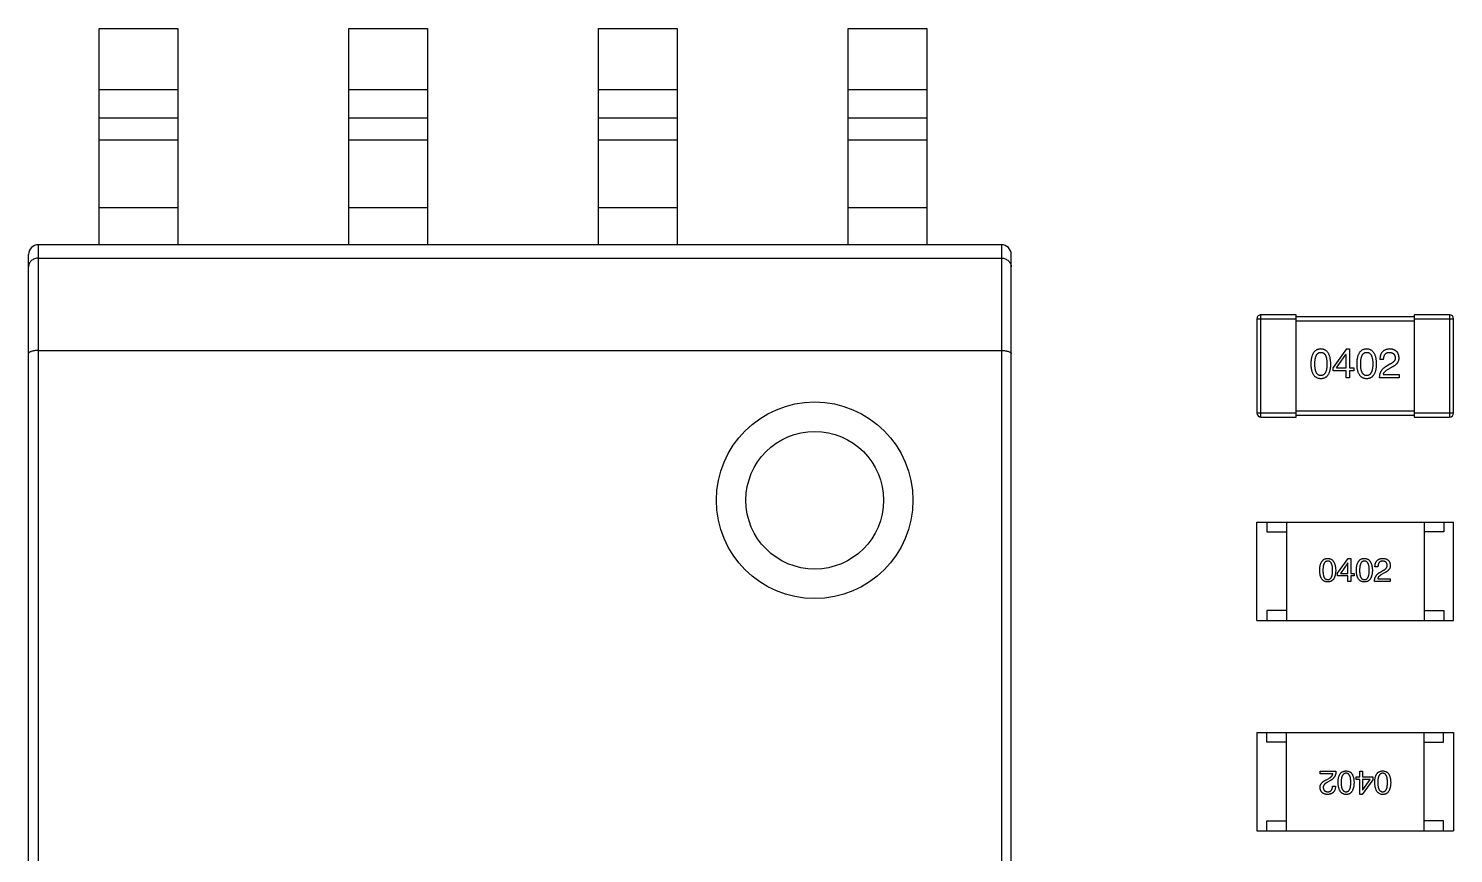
# Model space of a CAD drawing. Header units: inches. Extents: x -190 to 160, y -110 to 38.
# Drawn here: x 71.22 to 78.47, y -39.62 to -35.42 of the extents above; entities that cross this region are included whole.
import ezdxf

# ---------------------------------------------------------------- set-up
doc = ezdxf.new("R2010")
doc.units = ezdxf.units.IN
doc.header["$LTSCALE"] = 1.21
doc.header["$MEASUREMENT"] = 0
doc.layers.get('0').update_dxf_attribs({"linetype": 'CONTINUOUS'})

msp = doc.modelspace()

# ---------------------------------------------------------------- linework, layer by layer
at = {"color": 7, "linetype": 'Continuous'}
for p, q in [((71.5769, -36.522), (71.5769, -35.422)), ((71.5769, -35.422), (71.9769, -35.422)), ((71.9769, -35.422), (71.9769, -36.522)), ((72.8469, -36.522), (72.8469, -35.422)), ((72.8469, -35.422), (73.2469, -35.422)), ((73.2469, -35.422), (73.2469, -36.522)), ((74.1169, -36.522), (74.1169, -35.422)), ((74.1169, -35.422), (74.5169, -35.422)), ((74.5169, -35.422), (74.5169, -36.522)), ((75.3869, -36.522), (75.3869, -35.422)), ((75.3869, -35.422), (75.7869, -35.422)), ((75.7869, -35.422), (75.7869, -36.522)), ((71.5769, -35.732), (71.9769, -35.732)), ((72.8469, -35.732), (73.2469, -35.732)), ((74.1169, -35.732), (74.5169, -35.732)), ((75.3869, -35.732), (75.7869, -35.732)), ((71.9769, -35.8785), (71.5769, -35.8785)), ((73.2469, -35.8785), (72.8469, -35.8785)), ((74.5169, -35.8785), (74.1169, -35.8785)), ((75.7869, -35.8785), (75.3869, -35.8785)), ((71.9769, -35.9902), (71.5769, -35.9902)), ((73.2469, -35.9902), (72.8469, -35.9902)), ((74.5169, -35.9902), (74.1169, -35.9902)), ((75.7869, -35.9902), (75.3869, -35.9902)), ((71.5769, -36.332), (71.9769, -36.332)), ((72.8469, -36.332), (73.2469, -36.332)), ((74.1169, -36.332), (74.5169, -36.332)), ((75.3869, -36.332), (75.7869, -36.332)), ((71.2669, -40.522), (71.2669, -36.522)), ((76.1669, -36.522), (71.2669, -36.522)), ((76.1669, -36.522), (76.1669, -40.522)), ((71.2169, -40.472), (71.2169, -36.572)), ((71.2669, -36.5903), (76.1669, -36.5902)), ((76.2169, -40.472), (76.2169, -36.572)), ((77.467, -36.8987), (77.467, -37.3787)), ((77.467, -36.8987), (77.667, -36.8987)), ((77.487, -37.3987), (77.487, -36.8787)), ((77.667, -36.8787), (77.487, -36.8787)), ((77.667, -37.3987), (77.667, -36.8787)), ((78.267, -36.8887), (77.667, -36.8887)), ((78.267, -36.8787), (78.267, -37.3987)), ((78.447, -36.8787), (78.267, -36.8787)), ((78.267, -36.8987), (78.467, -36.8987)), ((78.447, -36.8787), (78.447, -37.3987)), ((78.467, -37.3787), (78.467, -36.8987)), ((77.667, -36.9087), (78.267, -36.9087)), ((71.2669, -37.0602), (76.1669, -37.0602)), ((77.9225, -37.0524), (77.8553, -37.1458)), ((77.8725, -37.1483), (77.9193, -37.0811)), ((77.9201, -37.0811), (77.9193, -37.0811)), ((77.9201, -37.1483), (77.9201, -37.0811)), ((77.9225, -37.0524), (77.9381, -37.0524)), ((77.9381, -37.0524), (77.9381, -37.1483)), ((78.1114, -37.1057), (78.0926, -37.1057)), ((77.8553, -37.1639), (77.8553, -37.1458)), ((77.9201, -37.1639), (77.8553, -37.1639)), ((77.8725, -37.1483), (77.9201, -37.1483)), ((77.9201, -37.1999), (77.9201, -37.1639)), ((77.9381, -37.1483), (77.9602, -37.1483)), ((77.9381, -37.1639), (77.9381, -37.1999)), ((77.9602, -37.1639), (77.9381, -37.1639)), ((77.9602, -37.1483), (77.9602, -37.1639)), ((78.1098, -37.1827), (78.1901, -37.1827)), ((78.1434, -37.1303), (78.1237, -37.1417)), ((78.1344, -37.1549), (78.1499, -37.1458)), ((78.1901, -37.1827), (78.1901, -37.1999)), ((77.9381, -37.1999), (77.9201, -37.1999)), ((78.1901, -37.1999), (78.0893, -37.1999)), ((77.667, -37.3787), (77.467, -37.3787)), ((77.487, -37.3987), (77.667, -37.3987)), ((78.267, -37.3687), (77.667, -37.3687)), ((77.667, -37.3887), (78.267, -37.3887)), ((78.467, -37.3787), (78.267, -37.3787)), ((78.267, -37.3987), (78.447, -37.3987)), ((77.467, -38.4332), (77.467, -37.9332)), ((77.467, -37.9332), (78.467, -37.9332)), ((77.517, -37.9332), (77.517, -37.9832)), ((77.517, -37.9832), (77.617, -37.9832)), ((77.617, -37.9332), (77.617, -38.4332)), ((78.317, -37.9332), (78.317, -38.4332)), ((78.417, -37.9832), (78.317, -37.9832)), ((78.417, -37.9332), (78.417, -37.9832)), ((78.467, -38.4332), (78.467, -37.9332)), ((77.8776, -38.1923), (77.9314, -38.1176)), ((77.9314, -38.1176), (77.9439, -38.1176)), ((77.9439, -38.1176), (77.9439, -38.1943)), ((77.8776, -38.2067), (77.8776, -38.1923)), ((77.9295, -38.2067), (77.8776, -38.2067)), ((77.9288, -38.1405), (77.8914, -38.1943)), ((77.8914, -38.1943), (77.9295, -38.1943)), ((77.9295, -38.1405), (77.9288, -38.1405)), ((77.9295, -38.1943), (77.9295, -38.1405)), ((77.9295, -38.2356), (77.9295, -38.2067)), ((77.9439, -38.1943), (77.9616, -38.1943)), ((77.9439, -38.2067), (77.9439, -38.2356)), ((77.9616, -38.2067), (77.9439, -38.2067)), ((77.9616, -38.1943), (77.9616, -38.2067)), ((78.0825, -38.1602), (78.0674, -38.1602)), ((78.0924, -38.189), (78.1081, -38.1798)), ((78.1133, -38.1923), (78.1009, -38.1995)), ((77.9439, -38.2356), (77.9295, -38.2356)), ((78.1455, -38.2356), (78.0648, -38.2356)), ((78.0812, -38.2218), (78.1455, -38.2218)), ((78.1455, -38.2218), (78.1455, -38.2356)), ((77.517, -38.3832), (77.517, -38.4332)), ((77.617, -38.3832), (77.517, -38.3832)), ((78.317, -38.3832), (78.417, -38.3832)), ((78.417, -38.3832), (78.417, -38.4332)), ((77.467, -38.4332), (78.467, -38.4332)), ((77.4669, -39.003), (77.4669, -39.503)), ((77.4669, -39.003), (78.4669, -39.003)), ((77.5169, -39.053), (77.5169, -39.003)), ((77.6169, -39.503), (77.6169, -39.003)), ((78.3169, -39.503), (78.3169, -39.003)), ((78.4169, -39.053), (78.4169, -39.003)), ((78.4669, -39.003), (78.4669, -39.503)), ((77.6169, -39.053), (77.5169, -39.053)), ((78.3169, -39.053), (78.4169, -39.053)), ((77.7883, -39.2144), (77.7883, -39.2007)), ((77.7883, -39.2007), (77.869, -39.2007)), ((77.8526, -39.2144), (77.7883, -39.2144)), ((77.9899, -39.2295), (77.9899, -39.2007)), ((77.9899, -39.2007), (78.0044, -39.2007)), ((78.0044, -39.2007), (78.0044, -39.2295)), ((77.8205, -39.2439), (77.8329, -39.2367)), ((77.8415, -39.2472), (77.8257, -39.2564)), ((77.8513, -39.2761), (77.8664, -39.2761)), ((77.9722, -39.242), (77.9722, -39.2295)), ((77.9722, -39.2295), (77.9899, -39.2295)), ((77.9899, -39.242), (77.9722, -39.242)), ((77.9899, -39.3187), (77.9899, -39.242)), ((78.0562, -39.2439), (78.0024, -39.3187)), ((78.0044, -39.2295), (78.0562, -39.2295)), ((78.0044, -39.242), (78.0044, -39.2957)), ((78.0424, -39.242), (78.0044, -39.242)), ((78.005, -39.2957), (78.0424, -39.242)), ((78.0562, -39.2295), (78.0562, -39.2439)), ((78.0024, -39.3187), (77.9899, -39.3187)), ((78.0044, -39.2957), (78.005, -39.2957)), ((77.4669, -39.503), (78.4669, -39.503)), ((77.5169, -39.503), (77.5169, -39.453)), ((77.5169, -39.453), (77.6169, -39.453)), ((78.4169, -39.453), (78.3169, -39.453)), ((78.4169, -39.503), (78.4169, -39.453))]:
    msp.add_line(p, q, dxfattribs=at)
for radius in [0.5, 0.35]:
    msp.add_circle((75.2169, -37.822), radius, dxfattribs=at)
for centre, radius, start, end in [((71.2669, -36.572), 0.05, 90.00001, 180.00001), ((76.1669, -36.572), 0.05, 0.00001, 90.00001), ((77.487, -36.8987), 0.02, 90.00001, 180.00001), ((78.447, -36.8987), 0.02, 0.00001, 90.00001), ((77.487, -37.3787), 0.02, 180.00001, 270.00001), ((78.447, -37.3787), 0.02, 270.00001, 0.00001)]:
    msp.add_arc(centre, radius, start, end, dxfattribs=at)
for points, knots in [([(71.2669, -36.5903), (71.2602, -36.5903), (71.247, -36.5926), (71.2304, -36.6028), (71.2194, -36.6176), (71.2169, -36.6294), (71.2169, -36.6351)], [0, 0, 0, 0, 0.271172, 0.529192, 0.77016, 1, 1, 1, 1]), ([(76.1669, -36.5902), (76.1735, -36.5902), (76.1867, -36.5926), (76.2033, -36.6028), (76.2143, -36.6176), (76.2169, -36.6294), (76.2169, -36.6351)], [0, 0, 0, 0, 0.271161, 0.52917, 0.770163, 1, 1, 1, 1]), ([(71.2669, -37.0602), (71.2603, -37.0602), (71.2508, -37.0608), (71.2389, -37.0628), (71.2314, -37.0647), (71.2253, -37.0671), (71.2199, -37.07), (71.2169, -37.0736), (71.2169, -37.076)], [0, 0, 0, 0, 0.35629, 0.517135, 0.658956, 0.778253, 0.873468, 1, 1, 1, 1]), ([(76.1669, -37.0602), (76.1734, -37.0602), (76.1829, -37.0607), (76.1948, -37.0628), (76.2023, -37.0647), (76.2084, -37.067), (76.2138, -37.07), (76.2169, -37.0736), (76.2169, -37.076)], [0, 0, 0, 0, 0.356275, 0.517105, 0.658929, 0.778243, 0.873465, 1, 1, 1, 1]), ([(77.792, -37.0524), (77.79, -37.0525), (77.7861, -37.0527), (77.7805, -37.0536), (77.7753, -37.0552), (77.7704, -37.0573), (77.7658, -37.0601), (77.7617, -37.0635), (77.7579, -37.0674), (77.7546, -37.0719), (77.7516, -37.077), (77.749, -37.0827), (77.7467, -37.0889), (77.7449, -37.0957), (77.7434, -37.1031), (77.7423, -37.1111), (77.7415, -37.1197), (77.7413, -37.1256), (77.7412, -37.1286)], [0, 0, 0, 0, 0.057911, 0.113262, 0.165956, 0.217443, 0.268511, 0.319665, 0.372, 0.426129, 0.483365, 0.543779, 0.607756, 0.676562, 0.749704, 0.827713, 0.911177, 1, 1, 1, 1]), ([(77.7617, -37.1286), (77.7617, -37.1262), (77.7618, -37.1216), (77.7621, -37.1149), (77.7627, -37.1087), (77.7635, -37.1029), (77.7646, -37.0976), (77.7658, -37.0928), (77.7674, -37.0884), (77.7692, -37.0844), (77.7712, -37.0809), (77.7734, -37.0779), (77.7759, -37.0753), (77.7787, -37.0732), (77.7817, -37.0716), (77.7849, -37.0704), (77.7884, -37.0698), (77.7908, -37.0697), (77.792, -37.0696)], [0, 0, 0, 0, 0.096452, 0.187278, 0.271765, 0.350519, 0.423437, 0.491321, 0.554011, 0.612224, 0.666281, 0.717003, 0.764884, 0.811423, 0.856783, 0.902993, 0.950236, 1, 1, 1, 1]), ([(77.8428, -37.1286), (77.8427, -37.1256), (77.8424, -37.1198), (77.8416, -37.1113), (77.8404, -37.1034), (77.8389, -37.096), (77.837, -37.0892), (77.8347, -37.083), (77.8321, -37.0774), (77.829, -37.0723), (77.8257, -37.0678), (77.8219, -37.0638), (77.8178, -37.0604), (77.8134, -37.0577), (77.8085, -37.0555), (77.8034, -37.0538), (77.7978, -37.0527), (77.794, -37.0525), (77.792, -37.0524)], [0, 0, 0, 0, 0.088475, 0.171606, 0.249595, 0.322626, 0.391327, 0.455765, 0.516374, 0.573675, 0.628522, 0.681161, 0.732559, 0.783563, 0.83504, 0.887639, 0.942585, 1, 1, 1, 1]), ([(77.792, -37.0696), (77.7933, -37.0697), (77.7957, -37.0698), (77.7993, -37.0704), (77.8026, -37.0716), (77.8057, -37.0732), (77.8085, -37.0753), (77.8111, -37.0779), (77.8134, -37.0809), (77.8155, -37.0844), (77.8173, -37.0884), (77.8189, -37.0928), (77.8202, -37.0976), (77.8213, -37.1029), (77.8221, -37.1087), (77.8227, -37.1149), (77.8231, -37.1216), (77.8231, -37.1262), (77.8232, -37.1286)], [0, 0, 0, 0, 0.050604, 0.098688, 0.145699, 0.191791, 0.238625, 0.286717, 0.337546, 0.391814, 0.449755, 0.512106, 0.579685, 0.652048, 0.730262, 0.814146, 0.904281, 1, 1, 1, 1]), ([(78.0252, -37.0524), (78.0232, -37.0525), (78.0193, -37.0527), (78.0137, -37.0536), (78.0084, -37.0552), (78.0035, -37.0573), (77.999, -37.0601), (77.9949, -37.0635), (77.9911, -37.0674), (77.9877, -37.0719), (77.9847, -37.077), (77.9821, -37.0827), (77.9799, -37.0889), (77.978, -37.0957), (77.9765, -37.1031), (77.9754, -37.1111), (77.9747, -37.1197), (77.9745, -37.1256), (77.9744, -37.1286)], [0, 0, 0, 0, 0.057911, 0.113262, 0.165956, 0.217443, 0.268511, 0.319665, 0.372, 0.426129, 0.483365, 0.543779, 0.607756, 0.676562, 0.749704, 0.827713, 0.911177, 1, 1, 1, 1]), ([(77.9948, -37.1286), (77.9949, -37.1262), (77.9949, -37.1216), (77.9953, -37.1149), (77.9958, -37.1087), (77.9966, -37.1029), (77.9978, -37.0976), (77.999, -37.0928), (78.0005, -37.0884), (78.0023, -37.0844), (78.0043, -37.0809), (78.0066, -37.0779), (78.0091, -37.0753), (78.0118, -37.0732), (78.0148, -37.0716), (78.0181, -37.0704), (78.0215, -37.0698), (78.0239, -37.0697), (78.0252, -37.0696)], [0, 0, 0, 0, 0.096452, 0.187278, 0.271765, 0.350519, 0.423437, 0.491321, 0.554011, 0.612224, 0.666281, 0.717003, 0.764884, 0.811423, 0.856783, 0.902993, 0.950236, 1, 1, 1, 1]), ([(78.076, -37.1286), (78.0759, -37.1256), (78.0756, -37.1198), (78.0747, -37.1113), (78.0735, -37.1034), (78.072, -37.096), (78.0701, -37.0892), (78.0678, -37.083), (78.0652, -37.0774), (78.0622, -37.0723), (78.0588, -37.0678), (78.0551, -37.0638), (78.051, -37.0604), (78.0465, -37.0577), (78.0417, -37.0555), (78.0365, -37.0538), (78.031, -37.0527), (78.0271, -37.0525), (78.0252, -37.0524)], [0, 0, 0, 0, 0.088475, 0.171606, 0.249595, 0.322626, 0.391327, 0.455765, 0.516374, 0.573675, 0.628522, 0.681161, 0.732559, 0.783563, 0.83504, 0.887639, 0.942585, 1, 1, 1, 1]), ([(78.0252, -37.0696), (78.0264, -37.0697), (78.0289, -37.0698), (78.0325, -37.0704), (78.0358, -37.0716), (78.0389, -37.0732), (78.0417, -37.0753), (78.0443, -37.0779), (78.0466, -37.0809), (78.0487, -37.0844), (78.0505, -37.0884), (78.052, -37.0928), (78.0534, -37.0976), (78.0545, -37.1029), (78.0553, -37.1087), (78.0559, -37.1149), (78.0563, -37.1216), (78.0563, -37.1262), (78.0563, -37.1286)], [0, 0, 0, 0, 0.050604, 0.098688, 0.145699, 0.191791, 0.238625, 0.286717, 0.337546, 0.391814, 0.449755, 0.512106, 0.579685, 0.652048, 0.730262, 0.814146, 0.904281, 1, 1, 1, 1]), ([(78.1434, -37.0524), (78.1414, -37.0525), (78.1374, -37.0527), (78.1317, -37.0535), (78.1264, -37.0547), (78.1215, -37.0562), (78.117, -37.0582), (78.1128, -37.0606), (78.109, -37.0633), (78.1056, -37.0665), (78.1026, -37.07), (78.1, -37.074), (78.0978, -37.0783), (78.096, -37.083), (78.0945, -37.0881), (78.0934, -37.0936), (78.0928, -37.0995), (78.0926, -37.1036), (78.0926, -37.1057)], [0, 0, 0, 0, 0.07282, 0.141057, 0.2062, 0.267672, 0.326735, 0.383519, 0.439188, 0.494454, 0.549628, 0.605958, 0.66397, 0.72402, 0.787502, 0.854127, 0.925065, 1, 1, 1, 1]), ([(78.1114, -37.1057), (78.1115, -37.1042), (78.1116, -37.1014), (78.112, -37.0973), (78.1126, -37.0935), (78.1135, -37.0899), (78.1146, -37.0867), (78.1159, -37.0837), (78.1174, -37.081), (78.1192, -37.0786), (78.1211, -37.0765), (78.1233, -37.0746), (78.1257, -37.0731), (78.1283, -37.0718), (78.1312, -37.0708), (78.1342, -37.0701), (78.1375, -37.0697), (78.1398, -37.0696), (78.1409, -37.0696)], [0, 0, 0, 0, 0.082594, 0.15978, 0.232961, 0.301462, 0.365595, 0.426678, 0.484662, 0.540809, 0.595146, 0.648401, 0.702272, 0.757102, 0.813447, 0.872233, 0.934055, 1, 1, 1, 1]), ([(78.1409, -37.0696), (78.142, -37.0697), (78.1442, -37.0698), (78.1474, -37.0701), (78.1504, -37.0708), (78.1532, -37.0715), (78.1558, -37.0725), (78.1581, -37.0736), (78.1603, -37.075), (78.1623, -37.0765), (78.164, -37.0783), (78.1656, -37.0802), (78.1669, -37.0824), (78.168, -37.0847), (78.1689, -37.0872), (78.1697, -37.0899), (78.1702, -37.0928), (78.1703, -37.0948), (78.1704, -37.0958)], [0, 0, 0, 0, 0.076112, 0.148436, 0.216883, 0.281466, 0.34298, 0.402356, 0.459881, 0.51546, 0.571111, 0.62658, 0.683162, 0.741007, 0.801404, 0.863825, 0.930544, 1, 1, 1, 1]), ([(78.1901, -37.0967), (78.19, -37.095), (78.1897, -37.0917), (78.1889, -37.0869), (78.1878, -37.0824), (78.1863, -37.0782), (78.1846, -37.0744), (78.1825, -37.0708), (78.18, -37.0676), (78.1772, -37.0646), (78.1741, -37.062), (78.1707, -37.0597), (78.167, -37.0577), (78.1629, -37.056), (78.1584, -37.0546), (78.1537, -37.0535), (78.1487, -37.0528), (78.1452, -37.0525), (78.1434, -37.0524)], [0, 0, 0, 0, 0.070688, 0.137741, 0.201612, 0.262778, 0.321223, 0.378455, 0.434411, 0.490146, 0.546362, 0.603392, 0.662208, 0.723401, 0.787372, 0.85442, 0.925153, 1, 1, 1, 1]), ([(78.1704, -37.0958), (78.1705, -37.0966), (78.1706, -37.0983), (78.1704, -37.1007), (78.17, -37.103), (78.1694, -37.1054), (78.1685, -37.1077), (78.1674, -37.1099), (78.1661, -37.1122), (78.1645, -37.1143), (78.1627, -37.1165), (78.1606, -37.1186), (78.1583, -37.1206), (78.1558, -37.1226), (78.153, -37.1246), (78.15, -37.1266), (78.1468, -37.1285), (78.1445, -37.1297), (78.1434, -37.1303)], [0, 0, 0, 0, 0.052237, 0.103888, 0.155485, 0.207395, 0.259864, 0.31356, 0.369176, 0.4266, 0.486836, 0.550048, 0.61567, 0.685271, 0.75824, 0.834614, 0.915635, 1, 1, 1, 1]), ([(78.1499, -37.1458), (78.1516, -37.1451), (78.1549, -37.1435), (78.1597, -37.141), (78.164, -37.1384), (78.1681, -37.1358), (78.1718, -37.133), (78.1752, -37.1302), (78.1782, -37.1272), (78.1809, -37.1242), (78.1832, -37.1211), (78.1853, -37.1178), (78.1869, -37.1145), (78.1883, -37.1111), (78.1892, -37.1076), (78.1899, -37.104), (78.1902, -37.1004), (78.1901, -37.0979), (78.1901, -37.0967)], [0, 0, 0, 0, 0.082731, 0.161257, 0.236138, 0.307554, 0.375712, 0.440848, 0.502916, 0.562567, 0.619798, 0.675716, 0.73039, 0.78386, 0.837315, 0.890547, 0.944917, 1, 1, 1, 1]), ([(77.7412, -37.1286), (77.7413, -37.1316), (77.7415, -37.1373), (77.7423, -37.1456), (77.7434, -37.1533), (77.7449, -37.1605), (77.7467, -37.1671), (77.749, -37.1731), (77.7516, -37.1786), (77.7546, -37.1835), (77.7579, -37.1879), (77.7617, -37.1917), (77.7659, -37.1949), (77.7704, -37.1976), (77.7753, -37.1997), (77.7805, -37.2012), (77.7861, -37.2021), (77.79, -37.2023), (77.792, -37.2024)], [0, 0, 0, 0, 0.087693, 0.170223, 0.247496, 0.319826, 0.387768, 0.451403, 0.511459, 0.568358, 0.622671, 0.675251, 0.726739, 0.778422, 0.830759, 0.884394, 0.940865, 1, 1, 1, 1]), ([(77.792, -37.1876), (77.7908, -37.1876), (77.7884, -37.1875), (77.7849, -37.1868), (77.7817, -37.1857), (77.7787, -37.184), (77.7759, -37.1819), (77.7734, -37.1794), (77.7712, -37.1763), (77.7692, -37.1728), (77.7674, -37.1689), (77.7658, -37.1645), (77.7646, -37.1596), (77.7635, -37.1543), (77.7627, -37.1485), (77.7621, -37.1423), (77.7618, -37.1356), (77.7617, -37.131), (77.7617, -37.1286)], [0, 0, 0, 0, 0.049766, 0.097012, 0.143225, 0.188786, 0.235079, 0.282962, 0.333687, 0.387747, 0.445963, 0.508657, 0.576545, 0.649868, 0.72822, 0.812712, 0.903543, 1, 1, 1, 1]), ([(77.792, -37.2024), (77.794, -37.2023), (77.7979, -37.2021), (77.8035, -37.2012), (77.8088, -37.1997), (77.8137, -37.1976), (77.8182, -37.1949), (77.8223, -37.1917), (77.8261, -37.1879), (77.8295, -37.1835), (77.8324, -37.1786), (77.835, -37.1731), (77.8373, -37.1671), (77.8392, -37.1605), (77.8407, -37.1533), (77.8418, -37.1456), (77.8425, -37.1373), (77.8427, -37.1316), (77.8428, -37.1286)], [0, 0, 0, 0, 0.059134, 0.115603, 0.169236, 0.221572, 0.273254, 0.32474, 0.377319, 0.431815, 0.488555, 0.548609, 0.612242, 0.680182, 0.75251, 0.829782, 0.91231, 1, 1, 1, 1]), ([(77.8232, -37.1286), (77.8231, -37.131), (77.8231, -37.1355), (77.8227, -37.1421), (77.8221, -37.1483), (77.8213, -37.154), (77.8202, -37.1593), (77.8189, -37.1641), (77.8173, -37.1685), (77.8155, -37.1724), (77.8134, -37.1759), (77.8111, -37.179), (77.8085, -37.1816), (77.8057, -37.1837), (77.8026, -37.1854), (77.7993, -37.1866), (77.7957, -37.1874), (77.7933, -37.1876), (77.792, -37.1876)], [0, 0, 0, 0, 0.094834, 0.184067, 0.267029, 0.344713, 0.417334, 0.484367, 0.546941, 0.604717, 0.65953, 0.710539, 0.759381, 0.806382, 0.853027, 0.900623, 0.949121, 1, 1, 1, 1]), ([(77.9744, -37.1286), (77.9745, -37.1316), (77.9747, -37.1373), (77.9754, -37.1456), (77.9765, -37.1533), (77.978, -37.1605), (77.9799, -37.1671), (77.9821, -37.1731), (77.9847, -37.1786), (77.9878, -37.1835), (77.9911, -37.1879), (77.9949, -37.1917), (77.999, -37.1949), (78.0035, -37.1976), (78.0084, -37.1997), (78.0137, -37.2012), (78.0193, -37.2021), (78.0232, -37.2023), (78.0252, -37.2024)], [0, 0, 0, 0, 0.087693, 0.170223, 0.247496, 0.319826, 0.387768, 0.451403, 0.511459, 0.568358, 0.622671, 0.675251, 0.726739, 0.778422, 0.830759, 0.884394, 0.940865, 1, 1, 1, 1]), ([(78.0252, -37.1876), (78.0239, -37.1876), (78.0215, -37.1875), (78.0181, -37.1868), (78.0148, -37.1857), (78.0118, -37.184), (78.0091, -37.1819), (78.0066, -37.1794), (78.0043, -37.1763), (78.0023, -37.1728), (78.0005, -37.1689), (77.999, -37.1645), (77.9978, -37.1596), (77.9966, -37.1543), (77.9958, -37.1485), (77.9953, -37.1423), (77.9949, -37.1356), (77.9949, -37.131), (77.9948, -37.1286)], [0, 0, 0, 0, 0.049766, 0.097012, 0.143225, 0.188786, 0.235079, 0.282962, 0.333687, 0.387747, 0.445963, 0.508657, 0.576545, 0.649868, 0.72822, 0.812712, 0.903543, 1, 1, 1, 1]), ([(78.0563, -37.1286), (78.0563, -37.131), (78.0563, -37.1355), (78.0559, -37.1421), (78.0553, -37.1483), (78.0544, -37.154), (78.0534, -37.1593), (78.052, -37.1641), (78.0505, -37.1685), (78.0486, -37.1724), (78.0466, -37.1759), (78.0442, -37.179), (78.0417, -37.1816), (78.0389, -37.1837), (78.0358, -37.1854), (78.0325, -37.1866), (78.0289, -37.1874), (78.0264, -37.1876), (78.0252, -37.1876)], [0, 0, 0, 0, 0.094834, 0.184067, 0.267029, 0.344713, 0.417334, 0.484367, 0.546941, 0.604717, 0.65953, 0.710539, 0.759381, 0.806382, 0.853027, 0.900623, 0.949121, 1, 1, 1, 1]), ([(78.0252, -37.2024), (78.0272, -37.2023), (78.031, -37.2021), (78.0367, -37.2012), (78.0419, -37.1997), (78.0468, -37.1976), (78.0513, -37.1949), (78.0555, -37.1917), (78.0592, -37.1879), (78.0626, -37.1835), (78.0656, -37.1786), (78.0682, -37.1731), (78.0704, -37.1671), (78.0723, -37.1605), (78.0738, -37.1533), (78.0749, -37.1456), (78.0757, -37.1373), (78.0759, -37.1316), (78.076, -37.1286)], [0, 0, 0, 0, 0.059134, 0.115603, 0.169236, 0.221572, 0.273254, 0.32474, 0.377319, 0.431815, 0.488555, 0.548609, 0.612242, 0.680182, 0.75251, 0.829782, 0.91231, 1, 1, 1, 1]), ([(78.1237, -37.1417), (78.1223, -37.1425), (78.1196, -37.144), (78.1158, -37.1465), (78.1122, -37.1492), (78.109, -37.1521), (78.1059, -37.1551), (78.1031, -37.1583), (78.1005, -37.1617), (78.0983, -37.1653), (78.0962, -37.169), (78.0945, -37.1729), (78.0929, -37.177), (78.0917, -37.1813), (78.0907, -37.1857), (78.09, -37.1903), (78.0895, -37.195), (78.0893, -37.1983), (78.0893, -37.1999)], [0, 0, 0, 0, 0.065828, 0.130094, 0.192451, 0.254037, 0.313974, 0.373757, 0.433048, 0.492243, 0.551902, 0.611758, 0.672678, 0.734814, 0.798569, 0.863693, 0.930488, 1, 1, 1, 1]), ([(78.1098, -37.1827), (78.11, -37.1814), (78.1106, -37.1788), (78.1122, -37.175), (78.1144, -37.1714), (78.1172, -37.1678), (78.1206, -37.1644), (78.1246, -37.1611), (78.1292, -37.1578), (78.1326, -37.1559), (78.1344, -37.1549)], [0, 0, 0, 0, 0.103034, 0.208166, 0.318255, 0.434664, 0.559728, 0.695394, 0.841708, 1, 1, 1, 1]), ([(77.7864, -38.1785), (77.7864, -38.1761), (77.7866, -38.1714), (77.7872, -38.1645), (77.7881, -38.1581), (77.7893, -38.1522), (77.7908, -38.1467), (77.7926, -38.1418), (77.7947, -38.1372), (77.7971, -38.1331), (77.7998, -38.1295), (77.8028, -38.1264), (77.8061, -38.1237), (77.8097, -38.1215), (77.8136, -38.1198), (77.8178, -38.1185), (77.8223, -38.1178), (77.8254, -38.1176), (77.827, -38.1176)], [0, 0, 0, 0, 0.088823, 0.172287, 0.250296, 0.323438, 0.392244, 0.456221, 0.516635, 0.573871, 0.628, 0.680335, 0.731489, 0.782557, 0.834044, 0.886738, 0.942089, 1, 1, 1, 1]), ([(77.827, -38.1313), (77.826, -38.1314), (77.8241, -38.1314), (77.8213, -38.132), (77.8187, -38.1329), (77.8163, -38.1342), (77.8142, -38.1359), (77.8121, -38.1379), (77.8103, -38.1404), (77.8087, -38.1432), (77.8073, -38.1463), (77.8061, -38.1498), (77.8051, -38.1537), (77.8042, -38.158), (77.8035, -38.1626), (77.8031, -38.1676), (77.8028, -38.1729), (77.8028, -38.1766), (77.8027, -38.1785)], [0, 0, 0, 0, 0.049764, 0.097007, 0.143217, 0.188577, 0.235116, 0.282997, 0.333719, 0.387776, 0.445989, 0.508679, 0.576563, 0.649481, 0.728235, 0.812722, 0.903548, 1, 1, 1, 1]), ([(77.827, -38.1176), (77.8286, -38.1176), (77.8316, -38.1178), (77.8361, -38.1187), (77.8402, -38.12), (77.8441, -38.1218), (77.8477, -38.124), (77.8509, -38.1267), (77.8539, -38.1299), (77.8566, -38.1335), (77.859, -38.1375), (77.8611, -38.1421), (77.863, -38.147), (77.8645, -38.1525), (77.8657, -38.1583), (77.8667, -38.1647), (77.8674, -38.1714), (77.8676, -38.1761), (77.8677, -38.1785)], [0, 0, 0, 0, 0.057415, 0.112361, 0.16496, 0.216437, 0.267441, 0.318839, 0.371478, 0.426325, 0.483626, 0.544235, 0.608673, 0.677374, 0.750405, 0.828394, 0.911525, 1, 1, 1, 1]), ([(77.8519, -38.1785), (77.8519, -38.1766), (77.8519, -38.1729), (77.8516, -38.1676), (77.8511, -38.1626), (77.8504, -38.158), (77.8496, -38.1537), (77.8485, -38.1498), (77.8472, -38.1463), (77.8458, -38.1432), (77.8441, -38.1404), (77.8423, -38.1379), (77.8402, -38.1359), (77.838, -38.1342), (77.8355, -38.1329), (77.8328, -38.132), (77.83, -38.1314), (77.828, -38.1314), (77.827, -38.1313)], [0, 0, 0, 0, 0.095719, 0.185854, 0.269738, 0.347952, 0.420315, 0.487894, 0.550245, 0.608186, 0.662454, 0.713283, 0.761375, 0.808209, 0.854301, 0.901312, 0.949396, 1, 1, 1, 1]), ([(77.9729, -38.1785), (77.973, -38.1761), (77.9731, -38.1714), (77.9737, -38.1645), (77.9746, -38.1581), (77.9758, -38.1522), (77.9773, -38.1467), (77.9791, -38.1418), (77.9812, -38.1372), (77.9836, -38.1331), (77.9863, -38.1295), (77.9893, -38.1264), (77.9926, -38.1237), (77.9962, -38.1215), (78.0001, -38.1198), (78.0043, -38.1185), (78.0088, -38.1178), (78.0119, -38.1176), (78.0135, -38.1176)], [0, 0, 0, 0, 0.088823, 0.172287, 0.250296, 0.323438, 0.392244, 0.456221, 0.516635, 0.573871, 0.628, 0.680335, 0.731489, 0.782557, 0.834044, 0.886738, 0.942089, 1, 1, 1, 1]), ([(78.0135, -38.1313), (78.0125, -38.1314), (78.0106, -38.1314), (78.0078, -38.132), (78.0053, -38.1329), (78.0029, -38.1342), (78.0007, -38.1359), (77.9986, -38.1379), (77.9969, -38.1404), (77.9953, -38.1432), (77.9938, -38.1463), (77.9926, -38.1498), (77.9916, -38.1537), (77.9907, -38.158), (77.9901, -38.1626), (77.9896, -38.1676), (77.9893, -38.1729), (77.9893, -38.1766), (77.9893, -38.1785)], [0, 0, 0, 0, 0.049764, 0.097007, 0.143217, 0.188577, 0.235116, 0.282997, 0.333719, 0.387776, 0.445989, 0.508679, 0.576563, 0.649481, 0.728235, 0.812722, 0.903548, 1, 1, 1, 1]), ([(78.0135, -38.1176), (78.0151, -38.1176), (78.0182, -38.1178), (78.0226, -38.1187), (78.0267, -38.12), (78.0306, -38.1218), (78.0342, -38.124), (78.0375, -38.1267), (78.0404, -38.1299), (78.0431, -38.1335), (78.0456, -38.1375), (78.0477, -38.1421), (78.0495, -38.147), (78.051, -38.1525), (78.0522, -38.1583), (78.0532, -38.1647), (78.0539, -38.1714), (78.0541, -38.1761), (78.0542, -38.1785)], [0, 0, 0, 0, 0.057415, 0.112361, 0.16496, 0.216437, 0.267441, 0.318839, 0.371478, 0.426325, 0.483626, 0.544235, 0.608673, 0.677374, 0.750405, 0.828394, 0.911525, 1, 1, 1, 1]), ([(78.0384, -38.1785), (78.0384, -38.1766), (78.0384, -38.1729), (78.0381, -38.1676), (78.0376, -38.1626), (78.037, -38.158), (78.0361, -38.1537), (78.035, -38.1498), (78.0338, -38.1463), (78.0323, -38.1432), (78.0306, -38.1404), (78.0288, -38.1379), (78.0267, -38.1359), (78.0245, -38.1342), (78.022, -38.1329), (78.0194, -38.132), (78.0165, -38.1314), (78.0145, -38.1314), (78.0135, -38.1313)], [0, 0, 0, 0, 0.095719, 0.185854, 0.269738, 0.347952, 0.420315, 0.487894, 0.550245, 0.608186, 0.662454, 0.713283, 0.761375, 0.808209, 0.854301, 0.901312, 0.949396, 1, 1, 1, 1]), ([(78.0674, -38.1602), (78.0675, -38.1585), (78.0676, -38.1553), (78.0682, -38.1505), (78.069, -38.1461), (78.0702, -38.1421), (78.0716, -38.1383), (78.0734, -38.1348), (78.0755, -38.1317), (78.0779, -38.1288), (78.0806, -38.1263), (78.0836, -38.1241), (78.087, -38.1222), (78.0906, -38.1206), (78.0945, -38.1194), (78.0988, -38.1184), (78.1033, -38.1178), (78.1065, -38.1176), (78.1081, -38.1176)], [0, 0, 0, 0, 0.074935, 0.145873, 0.212498, 0.27598, 0.33603, 0.394042, 0.450372, 0.505546, 0.560812, 0.616481, 0.673265, 0.732328, 0.7938, 0.858943, 0.92718, 1, 1, 1, 1]), ([(78.1061, -38.1313), (78.1052, -38.1313), (78.1034, -38.1314), (78.1008, -38.1317), (78.0983, -38.1323), (78.0961, -38.1331), (78.094, -38.1341), (78.092, -38.1353), (78.0903, -38.1368), (78.0887, -38.1385), (78.0873, -38.1404), (78.0861, -38.1426), (78.0851, -38.145), (78.0842, -38.1476), (78.0835, -38.1504), (78.083, -38.1535), (78.0827, -38.1568), (78.0826, -38.159), (78.0825, -38.1602)], [0, 0, 0, 0, 0.065945, 0.127767, 0.186553, 0.242898, 0.297728, 0.351599, 0.404854, 0.459191, 0.515338, 0.573322, 0.634405, 0.698538, 0.767039, 0.84022, 0.917406, 1, 1, 1, 1]), ([(78.1297, -38.1523), (78.1297, -38.1515), (78.1295, -38.1499), (78.1291, -38.1476), (78.1285, -38.1454), (78.1278, -38.1434), (78.1269, -38.1415), (78.1259, -38.1398), (78.1246, -38.1383), (78.1232, -38.1368), (78.1216, -38.1356), (78.1199, -38.1345), (78.118, -38.1336), (78.1159, -38.1328), (78.1137, -38.1322), (78.1113, -38.1317), (78.1088, -38.1315), (78.107, -38.1314), (78.1061, -38.1313)], [0, 0, 0, 0, 0.069456, 0.136175, 0.198596, 0.258993, 0.316838, 0.37342, 0.428889, 0.48454, 0.540119, 0.597644, 0.65702, 0.718534, 0.783117, 0.851564, 0.923888, 1, 1, 1, 1]), ([(78.1081, -38.1176), (78.1095, -38.1177), (78.1123, -38.1179), (78.1164, -38.1185), (78.1201, -38.1193), (78.1237, -38.1204), (78.127, -38.1218), (78.13, -38.1234), (78.1327, -38.1252), (78.1352, -38.1273), (78.1374, -38.1297), (78.1394, -38.1323), (78.141, -38.1351), (78.1425, -38.1382), (78.1436, -38.1416), (78.1445, -38.1451), (78.1452, -38.149), (78.1454, -38.1516), (78.1455, -38.153)], [0, 0, 0, 0, 0.074847, 0.14558, 0.212628, 0.276599, 0.337792, 0.396608, 0.453638, 0.509854, 0.565589, 0.621545, 0.678777, 0.737222, 0.798388, 0.862259, 0.929312, 1, 1, 1, 1]), ([(77.827, -38.2376), (77.8254, -38.2375), (77.8223, -38.2373), (77.8178, -38.2366), (77.8136, -38.2354), (77.8097, -38.2337), (77.8061, -38.2316), (77.8028, -38.229), (77.7998, -38.226), (77.7971, -38.2225), (77.7947, -38.2185), (77.7926, -38.2141), (77.7908, -38.2093), (77.7893, -38.204), (77.7881, -38.1983), (77.7872, -38.1921), (77.7866, -38.1855), (77.7864, -38.1809), (77.7864, -38.1785)], [0, 0, 0, 0, 0.059135, 0.115606, 0.169241, 0.221578, 0.273261, 0.324749, 0.377329, 0.431642, 0.488541, 0.548597, 0.612232, 0.680174, 0.752504, 0.829777, 0.912307, 1, 1, 1, 1]), ([(77.8027, -38.1785), (77.8028, -38.1804), (77.8028, -38.1841), (77.8031, -38.1895), (77.8035, -38.1945), (77.8042, -38.1991), (77.8051, -38.2033), (77.8061, -38.2072), (77.8073, -38.2107), (77.8087, -38.2139), (77.8103, -38.2167), (77.8121, -38.2191), (77.8141, -38.2212), (77.8164, -38.2228), (77.8187, -38.2242), (77.8213, -38.2251), (77.8241, -38.2256), (77.826, -38.2257), (77.827, -38.2257)], [0, 0, 0, 0, 0.096457, 0.187288, 0.27178, 0.350132, 0.423455, 0.491343, 0.554037, 0.612253, 0.666313, 0.717038, 0.764921, 0.811214, 0.856775, 0.902988, 0.950234, 1, 1, 1, 1]), ([(77.827, -38.2257), (77.828, -38.2257), (77.83, -38.2256), (77.8328, -38.2249), (77.8355, -38.2239), (77.838, -38.2226), (77.8402, -38.2209), (77.8423, -38.2188), (77.8441, -38.2164), (77.8458, -38.2136), (77.8473, -38.2104), (77.8485, -38.2069), (77.8496, -38.2031), (77.8504, -38.1988), (77.8511, -38.1943), (77.8516, -38.1893), (77.8519, -38.1841), (77.8519, -38.1804), (77.8519, -38.1785)], [0, 0, 0, 0, 0.050879, 0.099377, 0.146973, 0.193618, 0.240619, 0.289461, 0.34047, 0.395283, 0.453059, 0.515633, 0.582666, 0.655287, 0.732971, 0.815933, 0.905166, 1, 1, 1, 1]), ([(77.8677, -38.1785), (77.8676, -38.1809), (77.8674, -38.1855), (77.8668, -38.1921), (77.8659, -38.1983), (77.8647, -38.204), (77.8632, -38.2093), (77.8614, -38.2141), (77.8594, -38.2185), (77.857, -38.2225), (77.8543, -38.226), (77.8513, -38.229), (77.8479, -38.2316), (77.8443, -38.2337), (77.8404, -38.2354), (77.8362, -38.2366), (77.8317, -38.2373), (77.8286, -38.2375), (77.827, -38.2376)], [0, 0, 0, 0, 0.08769, 0.170218, 0.24749, 0.319818, 0.387758, 0.451391, 0.511445, 0.568185, 0.622681, 0.67526, 0.726746, 0.778428, 0.830764, 0.884397, 0.940866, 1, 1, 1, 1]), ([(78.0135, -38.2376), (78.0119, -38.2375), (78.0088, -38.2373), (78.0043, -38.2366), (78.0001, -38.2354), (77.9962, -38.2337), (77.9926, -38.2316), (77.9893, -38.229), (77.9863, -38.226), (77.9836, -38.2225), (77.9812, -38.2185), (77.9791, -38.2141), (77.9773, -38.2093), (77.9758, -38.204), (77.9746, -38.1983), (77.9737, -38.1921), (77.9731, -38.1855), (77.973, -38.1809), (77.9729, -38.1785)], [0, 0, 0, 0, 0.059135, 0.115606, 0.169241, 0.221578, 0.273261, 0.324749, 0.377329, 0.431642, 0.488541, 0.548597, 0.612232, 0.680174, 0.752504, 0.829777, 0.912307, 1, 1, 1, 1]), ([(77.9893, -38.1785), (77.9893, -38.1804), (77.9893, -38.1841), (77.9896, -38.1895), (77.9901, -38.1945), (77.9907, -38.1991), (77.9916, -38.2033), (77.9926, -38.2072), (77.9938, -38.2107), (77.9953, -38.2139), (77.9969, -38.2167), (77.9987, -38.2191), (78.0007, -38.2212), (78.0029, -38.2228), (78.0053, -38.2242), (78.0078, -38.2251), (78.0106, -38.2256), (78.0125, -38.2257), (78.0135, -38.2257)], [0, 0, 0, 0, 0.096457, 0.187288, 0.27178, 0.350132, 0.423455, 0.491343, 0.554037, 0.612253, 0.666313, 0.717038, 0.764921, 0.811214, 0.856775, 0.902988, 0.950234, 1, 1, 1, 1]), ([(78.0135, -38.2257), (78.0145, -38.2257), (78.0165, -38.2256), (78.0194, -38.2249), (78.022, -38.2239), (78.0245, -38.2226), (78.0267, -38.2209), (78.0288, -38.2188), (78.0306, -38.2164), (78.0323, -38.2136), (78.0338, -38.2104), (78.035, -38.2069), (78.0361, -38.2031), (78.037, -38.1988), (78.0376, -38.1943), (78.0381, -38.1893), (78.0384, -38.1841), (78.0384, -38.1804), (78.0384, -38.1785)], [0, 0, 0, 0, 0.050879, 0.099377, 0.146973, 0.193618, 0.240619, 0.289461, 0.34047, 0.395283, 0.453059, 0.515633, 0.582666, 0.655287, 0.732971, 0.815933, 0.905166, 1, 1, 1, 1]), ([(78.0542, -38.1785), (78.0541, -38.1809), (78.0539, -38.1855), (78.0533, -38.1921), (78.0525, -38.1983), (78.0512, -38.204), (78.0497, -38.2093), (78.048, -38.2141), (78.0459, -38.2185), (78.0435, -38.2225), (78.0408, -38.226), (78.0378, -38.229), (78.0345, -38.2316), (78.0308, -38.2337), (78.0269, -38.2354), (78.0227, -38.2366), (78.0182, -38.2373), (78.0151, -38.2375), (78.0135, -38.2376)], [0, 0, 0, 0, 0.08769, 0.170218, 0.24749, 0.319818, 0.387758, 0.451391, 0.511445, 0.568185, 0.622681, 0.67526, 0.726746, 0.778428, 0.830764, 0.884397, 0.940866, 1, 1, 1, 1]), ([(78.0648, -38.2356), (78.0649, -38.2343), (78.065, -38.2317), (78.0654, -38.2279), (78.0659, -38.2242), (78.0668, -38.2206), (78.0677, -38.2172), (78.069, -38.214), (78.0704, -38.2108), (78.072, -38.2079), (78.0738, -38.205), (78.0759, -38.2023), (78.0781, -38.1997), (78.0806, -38.1973), (78.0832, -38.195), (78.0861, -38.1929), (78.0891, -38.1908), (78.0913, -38.1896), (78.0924, -38.189)], [0, 0, 0, 0, 0.069512, 0.136307, 0.201431, 0.265186, 0.327322, 0.388242, 0.448098, 0.507757, 0.566952, 0.626243, 0.686026, 0.745963, 0.807549, 0.869906, 0.934172, 1, 1, 1, 1]), ([(78.1009, -38.1995), (78.0995, -38.2003), (78.0968, -38.2019), (78.0931, -38.2045), (78.0898, -38.2071), (78.0871, -38.2099), (78.0849, -38.2127), (78.0831, -38.2157), (78.0818, -38.2187), (78.0814, -38.2208), (78.0812, -38.2218)], [0, 0, 0, 0, 0.158292, 0.304606, 0.440272, 0.565336, 0.681745, 0.791834, 0.896966, 1, 1, 1, 1]), ([(78.1081, -38.1798), (78.109, -38.1794), (78.1108, -38.1784), (78.1134, -38.1769), (78.1158, -38.1753), (78.118, -38.1738), (78.1201, -38.1721), (78.1219, -38.1705), (78.1236, -38.1688), (78.125, -38.1671), (78.1263, -38.1654), (78.1273, -38.1636), (78.1282, -38.1618), (78.1289, -38.16), (78.1294, -38.1581), (78.1297, -38.1562), (78.1299, -38.1542), (78.1298, -38.153), (78.1297, -38.1523)], [0, 0, 0, 0, 0.084365, 0.165386, 0.24176, 0.314729, 0.38433, 0.449952, 0.513164, 0.5734, 0.630824, 0.68644, 0.740136, 0.792605, 0.844515, 0.896112, 0.947763, 1, 1, 1, 1]), ([(78.1455, -38.153), (78.1455, -38.154), (78.1456, -38.1559), (78.1453, -38.1589), (78.1448, -38.1617), (78.144, -38.1645), (78.1429, -38.1673), (78.1416, -38.1699), (78.14, -38.1725), (78.1381, -38.175), (78.136, -38.1774), (78.1335, -38.1798), (78.1308, -38.182), (78.1279, -38.1843), (78.1246, -38.1864), (78.1211, -38.1885), (78.1174, -38.1905), (78.1147, -38.1917), (78.1133, -38.1923)], [0, 0, 0, 0, 0.055083, 0.109453, 0.162685, 0.21614, 0.26961, 0.324284, 0.380202, 0.437433, 0.497084, 0.559152, 0.624288, 0.692446, 0.763862, 0.838743, 0.917269, 1, 1, 1, 1]), ([(77.8329, -39.2367), (77.8343, -39.2359), (77.837, -39.2343), (77.8408, -39.2318), (77.844, -39.2291), (77.8467, -39.2263), (77.8489, -39.2235), (77.8507, -39.2206), (77.852, -39.2176), (77.8524, -39.2155), (77.8526, -39.2144)], [0, 0, 0, 0, 0.158292, 0.304606, 0.440272, 0.565336, 0.681745, 0.791834, 0.896966, 1, 1, 1, 1]), ([(77.869, -39.2007), (77.869, -39.202), (77.8689, -39.2046), (77.8685, -39.2084), (77.8679, -39.2121), (77.8671, -39.2156), (77.8661, -39.219), (77.8649, -39.2223), (77.8635, -39.2254), (77.8618, -39.2284), (77.86, -39.2312), (77.8579, -39.2339), (77.8557, -39.2365), (77.8533, -39.2389), (77.8506, -39.2412), (77.8478, -39.2434), (77.8447, -39.2454), (77.8426, -39.2466), (77.8415, -39.2472)], [0, 0, 0, 0, 0.069512, 0.136307, 0.201431, 0.265186, 0.327322, 0.388242, 0.448098, 0.507757, 0.566952, 0.626243, 0.686026, 0.745963, 0.807549, 0.869906, 0.934172, 1, 1, 1, 1]), ([(77.8796, -39.2577), (77.8797, -39.2554), (77.8799, -39.2508), (77.8805, -39.2441), (77.8814, -39.238), (77.8826, -39.2322), (77.8841, -39.227), (77.8859, -39.2221), (77.888, -39.2177), (77.8903, -39.2138), (77.893, -39.2103), (77.896, -39.2072), (77.8994, -39.2047), (77.903, -39.2025), (77.9069, -39.2009), (77.9111, -39.1997), (77.9156, -39.1989), (77.9187, -39.1988), (77.9203, -39.1987)], [0, 0, 0, 0, 0.08769, 0.170218, 0.24749, 0.319818, 0.387758, 0.451391, 0.511445, 0.568185, 0.622681, 0.67526, 0.726746, 0.778428, 0.830764, 0.884397, 0.940866, 1, 1, 1, 1]), ([(77.9203, -39.2105), (77.9193, -39.2106), (77.9173, -39.2107), (77.9145, -39.2113), (77.9118, -39.2123), (77.9093, -39.2137), (77.9071, -39.2153), (77.905, -39.2174), (77.9032, -39.2199), (77.9015, -39.2227), (77.9, -39.2258), (77.8988, -39.2293), (77.8977, -39.2332), (77.8969, -39.2374), (77.8962, -39.242), (77.8957, -39.2469), (77.8954, -39.2522), (77.8954, -39.2558), (77.8954, -39.2577)], [0, 0, 0, 0, 0.050879, 0.099377, 0.146973, 0.193618, 0.240619, 0.289461, 0.34047, 0.395283, 0.453059, 0.515633, 0.582666, 0.655287, 0.732971, 0.815933, 0.905166, 1, 1, 1, 1]), ([(77.9203, -39.1987), (77.9219, -39.1988), (77.925, -39.1989), (77.9295, -39.1997), (77.9337, -39.2009), (77.9376, -39.2025), (77.9412, -39.2047), (77.9445, -39.2072), (77.9475, -39.2103), (77.9502, -39.2138), (77.9526, -39.2177), (77.9547, -39.2221), (77.9565, -39.227), (77.958, -39.2322), (77.9592, -39.238), (77.9601, -39.2441), (77.9607, -39.2508), (77.9609, -39.2554), (77.9609, -39.2577)], [0, 0, 0, 0, 0.059135, 0.115606, 0.169241, 0.221578, 0.273261, 0.324749, 0.377329, 0.431642, 0.488541, 0.548597, 0.612232, 0.680174, 0.752504, 0.829777, 0.912307, 1, 1, 1, 1]), ([(77.9446, -39.2577), (77.9445, -39.2558), (77.9445, -39.2521), (77.9442, -39.2468), (77.9438, -39.2418), (77.9431, -39.2372), (77.9422, -39.2329), (77.9412, -39.229), (77.94, -39.2255), (77.9386, -39.2224), (77.937, -39.2196), (77.9352, -39.2171), (77.9332, -39.2151), (77.931, -39.2134), (77.9286, -39.2121), (77.926, -39.2112), (77.9232, -39.2106), (77.9213, -39.2105), (77.9203, -39.2105)], [0, 0, 0, 0, 0.096457, 0.187288, 0.27178, 0.350132, 0.423455, 0.491343, 0.554037, 0.612253, 0.666313, 0.717038, 0.764921, 0.811214, 0.856775, 0.902988, 0.950234, 1, 1, 1, 1]), ([(78.0662, -39.2577), (78.0662, -39.2554), (78.0664, -39.2508), (78.067, -39.2441), (78.0679, -39.238), (78.0691, -39.2322), (78.0706, -39.227), (78.0724, -39.2221), (78.0745, -39.2177), (78.0769, -39.2138), (78.0796, -39.2103), (78.0826, -39.2072), (78.0859, -39.2047), (78.0895, -39.2025), (78.0934, -39.2009), (78.0976, -39.1997), (78.1021, -39.1989), (78.1052, -39.1988), (78.1068, -39.1987)], [0, 0, 0, 0, 0.08769, 0.170218, 0.24749, 0.319818, 0.387758, 0.451391, 0.511445, 0.568185, 0.622681, 0.67526, 0.726746, 0.778428, 0.830764, 0.884397, 0.940866, 1, 1, 1, 1]), ([(78.1068, -39.2105), (78.1058, -39.2106), (78.1038, -39.2107), (78.101, -39.2113), (78.0983, -39.2123), (78.0959, -39.2137), (78.0936, -39.2153), (78.0916, -39.2174), (78.0897, -39.2199), (78.088, -39.2227), (78.0866, -39.2258), (78.0853, -39.2293), (78.0843, -39.2332), (78.0834, -39.2374), (78.0827, -39.242), (78.0822, -39.2469), (78.0819, -39.2522), (78.0819, -39.2558), (78.0819, -39.2577)], [0, 0, 0, 0, 0.050879, 0.099377, 0.146973, 0.193618, 0.240619, 0.289461, 0.34047, 0.395283, 0.453059, 0.515633, 0.582666, 0.655287, 0.732971, 0.815933, 0.905166, 1, 1, 1, 1]), ([(78.1068, -39.1987), (78.1084, -39.1988), (78.1115, -39.1989), (78.116, -39.1997), (78.1202, -39.2009), (78.1241, -39.2025), (78.1277, -39.2047), (78.1311, -39.2072), (78.1341, -39.2103), (78.1367, -39.2138), (78.1392, -39.2177), (78.1412, -39.2221), (78.143, -39.227), (78.1445, -39.2322), (78.1457, -39.238), (78.1466, -39.2441), (78.1472, -39.2508), (78.1474, -39.2554), (78.1475, -39.2577)], [0, 0, 0, 0, 0.059135, 0.115606, 0.169241, 0.221578, 0.273261, 0.324749, 0.377329, 0.431642, 0.488541, 0.548597, 0.612232, 0.680174, 0.752504, 0.829777, 0.912307, 1, 1, 1, 1]), ([(78.1311, -39.2577), (78.1311, -39.2558), (78.131, -39.2521), (78.1307, -39.2468), (78.1303, -39.2418), (78.1296, -39.2372), (78.1287, -39.2329), (78.1278, -39.229), (78.1265, -39.2255), (78.1251, -39.2224), (78.1235, -39.2196), (78.1217, -39.2171), (78.1197, -39.2151), (78.1175, -39.2134), (78.1151, -39.2121), (78.1125, -39.2112), (78.1097, -39.2106), (78.1078, -39.2105), (78.1068, -39.2105)], [0, 0, 0, 0, 0.096457, 0.187288, 0.27178, 0.350132, 0.423455, 0.491343, 0.554037, 0.612253, 0.666313, 0.717038, 0.764921, 0.811214, 0.856775, 0.902988, 0.950234, 1, 1, 1, 1]), ([(77.7883, -39.2833), (77.7883, -39.2823), (77.7883, -39.2803), (77.7885, -39.2774), (77.789, -39.2745), (77.7898, -39.2717), (77.7909, -39.269), (77.7922, -39.2663), (77.7938, -39.2638), (77.7957, -39.2613), (77.7979, -39.2588), (77.8003, -39.2565), (77.803, -39.2542), (77.806, -39.252), (77.8092, -39.2499), (77.8127, -39.2478), (77.8165, -39.2458), (77.8191, -39.2446), (77.8205, -39.2439)], [0, 0, 0, 0, 0.055083, 0.109453, 0.162685, 0.21614, 0.26961, 0.324284, 0.380202, 0.437433, 0.497084, 0.559152, 0.624288, 0.692446, 0.763862, 0.838743, 0.917269, 1, 1, 1, 1]), ([(77.8257, -39.3187), (77.8243, -39.3186), (77.8215, -39.3184), (77.8175, -39.3178), (77.8137, -39.3169), (77.8101, -39.3158), (77.8069, -39.3145), (77.8039, -39.3129), (77.8011, -39.311), (77.7986, -39.3089), (77.7964, -39.3066), (77.7944, -39.304), (77.7928, -39.3011), (77.7914, -39.298), (77.7902, -39.2947), (77.7893, -39.2911), (77.7887, -39.2873), (77.7885, -39.2846), (77.7883, -39.2833)], [0, 0, 0, 0, 0.074847, 0.14558, 0.212628, 0.276599, 0.337792, 0.396608, 0.453638, 0.509854, 0.565589, 0.621545, 0.678777, 0.737222, 0.798388, 0.862259, 0.929312, 1, 1, 1, 1]), ([(77.8257, -39.2564), (77.8248, -39.2569), (77.823, -39.2578), (77.8204, -39.2594), (77.818, -39.2609), (77.8158, -39.2625), (77.8138, -39.2641), (77.8119, -39.2658), (77.8103, -39.2674), (77.8089, -39.2692), (77.8076, -39.2709), (77.8065, -39.2727), (77.8056, -39.2745), (77.8049, -39.2763), (77.8044, -39.2782), (77.8041, -39.2801), (77.804, -39.282), (77.804, -39.2833), (77.8041, -39.2839)], [0, 0, 0, 0, 0.084365, 0.165386, 0.24176, 0.314729, 0.38433, 0.449952, 0.513164, 0.5734, 0.630824, 0.68644, 0.740136, 0.792605, 0.844515, 0.896112, 0.947763, 1, 1, 1, 1]), ([(77.8041, -39.2839), (77.8042, -39.2848), (77.8043, -39.2864), (77.8047, -39.2887), (77.8053, -39.2908), (77.806, -39.2929), (77.8069, -39.2947), (77.808, -39.2964), (77.8092, -39.298), (77.8106, -39.2994), (77.8122, -39.3006), (77.8139, -39.3017), (77.8158, -39.3026), (77.8179, -39.3034), (77.8201, -39.304), (77.8225, -39.3045), (77.825, -39.3048), (77.8268, -39.3049), (77.8277, -39.3049)], [0, 0, 0, 0, 0.069456, 0.136175, 0.198596, 0.258993, 0.316838, 0.37342, 0.428889, 0.48454, 0.540119, 0.597644, 0.65702, 0.718534, 0.783117, 0.851564, 0.923888, 1, 1, 1, 1]), ([(77.8664, -39.2761), (77.8663, -39.2777), (77.8662, -39.281), (77.8657, -39.2857), (77.8648, -39.2901), (77.8637, -39.2942), (77.8622, -39.298), (77.8604, -39.3014), (77.8583, -39.3046), (77.8559, -39.3074), (77.8532, -39.31), (77.8502, -39.3122), (77.8469, -39.314), (77.8432, -39.3156), (77.8393, -39.3169), (77.835, -39.3178), (77.8305, -39.3185), (77.8273, -39.3186), (77.8257, -39.3187)], [0, 0, 0, 0, 0.074935, 0.145873, 0.212498, 0.27598, 0.33603, 0.394042, 0.450372, 0.505546, 0.560812, 0.616481, 0.673265, 0.732328, 0.7938, 0.858943, 0.92718, 1, 1, 1, 1]), ([(77.8277, -39.3049), (77.8286, -39.3049), (77.8304, -39.3049), (77.833, -39.3045), (77.8355, -39.304), (77.8378, -39.3032), (77.8399, -39.3022), (77.8418, -39.3009), (77.8435, -39.2994), (77.8451, -39.2977), (77.8465, -39.2958), (77.8477, -39.2936), (77.8487, -39.2912), (77.8496, -39.2887), (77.8503, -39.2858), (77.8508, -39.2828), (77.8512, -39.2795), (77.8513, -39.2772), (77.8513, -39.2761)], [0, 0, 0, 0, 0.065945, 0.127767, 0.186553, 0.242898, 0.297728, 0.351599, 0.404854, 0.459191, 0.515338, 0.573322, 0.634405, 0.698538, 0.767039, 0.84022, 0.917406, 1, 1, 1, 1]), ([(77.9203, -39.3187), (77.9187, -39.3186), (77.9157, -39.3184), (77.9112, -39.3176), (77.9071, -39.3162), (77.9032, -39.3145), (77.8996, -39.3123), (77.8964, -39.3096), (77.8934, -39.3064), (77.8907, -39.3028), (77.8883, -39.2987), (77.8862, -39.2942), (77.8843, -39.2892), (77.8828, -39.2838), (77.8816, -39.2779), (77.8806, -39.2716), (77.88, -39.2648), (77.8797, -39.2601), (77.8796, -39.2577)], [0, 0, 0, 0, 0.057415, 0.112361, 0.16496, 0.216437, 0.267441, 0.318839, 0.371478, 0.426325, 0.483626, 0.544235, 0.608673, 0.677374, 0.750405, 0.828394, 0.911525, 1, 1, 1, 1]), ([(77.8954, -39.2577), (77.8954, -39.2596), (77.8954, -39.2633), (77.8957, -39.2687), (77.8962, -39.2737), (77.8969, -39.2783), (77.8977, -39.2825), (77.8988, -39.2864), (77.9001, -39.2899), (77.9015, -39.2931), (77.9032, -39.2959), (77.905, -39.2983), (77.9071, -39.3003), (77.9093, -39.302), (77.9118, -39.3033), (77.9145, -39.3043), (77.9173, -39.3048), (77.9193, -39.3049), (77.9203, -39.3049)], [0, 0, 0, 0, 0.095719, 0.185854, 0.269738, 0.347952, 0.420315, 0.487894, 0.550245, 0.608186, 0.662454, 0.713283, 0.761375, 0.808209, 0.854301, 0.901312, 0.949396, 1, 1, 1, 1]), ([(77.9203, -39.3049), (77.9213, -39.3049), (77.9232, -39.3048), (77.926, -39.3043), (77.9286, -39.3033), (77.931, -39.302), (77.9332, -39.3003), (77.9352, -39.2983), (77.937, -39.2959), (77.9386, -39.2931), (77.94, -39.2899), (77.9412, -39.2864), (77.9422, -39.2825), (77.9431, -39.2783), (77.9438, -39.2737), (77.9442, -39.2687), (77.9445, -39.2633), (77.9445, -39.2596), (77.9446, -39.2577)], [0, 0, 0, 0, 0.049764, 0.097007, 0.143217, 0.188577, 0.235116, 0.282997, 0.333719, 0.387776, 0.445989, 0.508679, 0.576563, 0.649481, 0.728235, 0.812722, 0.903548, 1, 1, 1, 1]), ([(77.9609, -39.2577), (77.9609, -39.2601), (77.9607, -39.2649), (77.9601, -39.2717), (77.9592, -39.2781), (77.958, -39.284), (77.9565, -39.2895), (77.9547, -39.2945), (77.9526, -39.299), (77.9502, -39.3031), (77.9475, -39.3067), (77.9445, -39.3098), (77.9412, -39.3125), (77.9376, -39.3147), (77.9337, -39.3164), (77.9295, -39.3177), (77.925, -39.3185), (77.9219, -39.3186), (77.9203, -39.3187)], [0, 0, 0, 0, 0.088823, 0.172287, 0.250296, 0.323438, 0.392244, 0.456221, 0.516635, 0.573871, 0.628, 0.680335, 0.731489, 0.782557, 0.834044, 0.886738, 0.942089, 1, 1, 1, 1]), ([(78.1068, -39.3187), (78.1052, -39.3186), (78.1022, -39.3184), (78.0977, -39.3176), (78.0936, -39.3162), (78.0897, -39.3145), (78.0862, -39.3123), (78.0829, -39.3096), (78.0799, -39.3064), (78.0772, -39.3028), (78.0748, -39.2987), (78.0727, -39.2942), (78.0709, -39.2892), (78.0693, -39.2838), (78.0681, -39.2779), (78.0672, -39.2716), (78.0665, -39.2648), (78.0663, -39.2601), (78.0662, -39.2577)], [0, 0, 0, 0, 0.057415, 0.112361, 0.16496, 0.216437, 0.267441, 0.318839, 0.371478, 0.426325, 0.483626, 0.544235, 0.608673, 0.677374, 0.750405, 0.828394, 0.911525, 1, 1, 1, 1]), ([(78.0819, -39.2577), (78.0819, -39.2596), (78.0819, -39.2633), (78.0822, -39.2687), (78.0827, -39.2737), (78.0834, -39.2783), (78.0843, -39.2825), (78.0853, -39.2864), (78.0866, -39.2899), (78.088, -39.2931), (78.0897, -39.2959), (78.0915, -39.2983), (78.0936, -39.3003), (78.0959, -39.302), (78.0983, -39.3033), (78.101, -39.3043), (78.1038, -39.3048), (78.1058, -39.3049), (78.1068, -39.3049)], [0, 0, 0, 0, 0.095719, 0.185854, 0.269738, 0.347952, 0.420315, 0.487894, 0.550245, 0.608186, 0.662454, 0.713283, 0.761375, 0.808209, 0.854301, 0.901312, 0.949396, 1, 1, 1, 1]), ([(78.1068, -39.3049), (78.1078, -39.3049), (78.1097, -39.3048), (78.1125, -39.3043), (78.1151, -39.3033), (78.1175, -39.302), (78.1197, -39.3003), (78.1217, -39.2983), (78.1235, -39.2959), (78.1251, -39.2931), (78.1265, -39.2899), (78.1278, -39.2864), (78.1287, -39.2825), (78.1296, -39.2783), (78.1303, -39.2737), (78.1307, -39.2687), (78.131, -39.2633), (78.1311, -39.2596), (78.1311, -39.2577)], [0, 0, 0, 0, 0.049764, 0.097007, 0.143217, 0.188577, 0.235116, 0.282997, 0.333719, 0.387776, 0.445989, 0.508679, 0.576563, 0.649481, 0.728235, 0.812722, 0.903548, 1, 1, 1, 1]), ([(78.1475, -39.2577), (78.1474, -39.2601), (78.1472, -39.2649), (78.1466, -39.2717), (78.1457, -39.2781), (78.1445, -39.284), (78.143, -39.2895), (78.1412, -39.2945), (78.1392, -39.299), (78.1368, -39.3031), (78.1341, -39.3067), (78.1311, -39.3098), (78.1278, -39.3125), (78.1241, -39.3147), (78.1202, -39.3164), (78.116, -39.3177), (78.1115, -39.3185), (78.1084, -39.3186), (78.1068, -39.3187)], [0, 0, 0, 0, 0.088823, 0.172287, 0.250296, 0.323438, 0.392244, 0.456221, 0.516635, 0.573871, 0.628, 0.680335, 0.731489, 0.782557, 0.834044, 0.886738, 0.942089, 1, 1, 1, 1])]:
    msp.add_open_spline(points, degree=3, knots=knots, dxfattribs=at)

doc.saveas('drawing.dxf')
